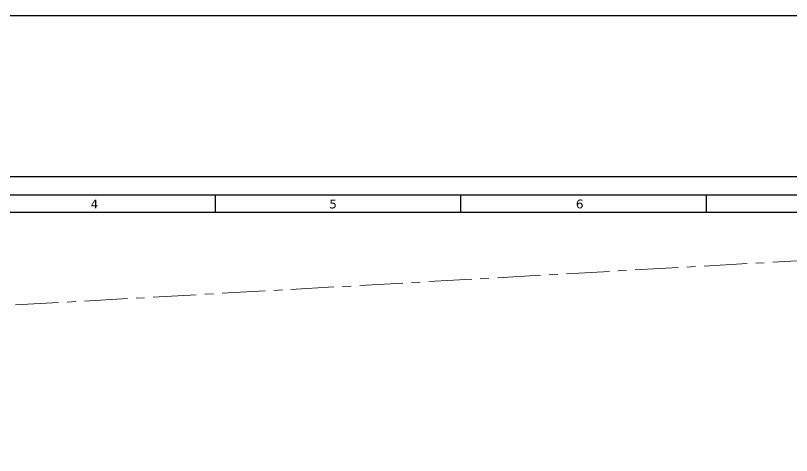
# Model space of a CAD drawing. Extents: x 1878645 to 3043969, y -1160829 to -603973.
# Drawn here: x 2108940 to 2143235, y -643510 to -624080 of the extents above; entities that cross this region are included whole.
import ezdxf

# ---------------------------------------------------------------- set-up
doc = ezdxf.new("R2010")
doc.units = 0
doc.header["$LTSCALE"] = 100
doc.linetypes.add('Center', pattern=[50.8, 31.75, -6.35, 6.35, -6.35])
doc.layers.add('A-SITE-BDRY', color=6, linetype='Center', lineweight=70)
doc.layers.add('Dim', color=3, linetype='Continuous')
doc.styles.get("Standard").update_dxf_attribs({"font": 'verdana.ttf'})

msp = doc.modelspace()

# ---------------------------------------------------------------- linework, layer by layer
at = {"color": 35}
msp.add_line((2161508.29237, -631201.37704), (2073573.9923, -631201.37704), dxfattribs=at)
for p, q in [((2160702.1246, -632007.54481), (2074349.15362, -632007.54481)), ((2117758.18751, -632007.54481), (2117758.18751, -632782.70613)), ((2128610.44598, -632007.54481), (2128610.44598, -632782.70613)), ((2139462.70445, -632007.54481), (2139462.70445, -632782.70613)), ((2160702.1246, -632782.70613), (2075124.31494, -632782.70613))]:
    msp.add_line(p, q)
at = {"layer": 'A-SITE-BDRY', "lineweight": 5, "ltscale": 0.6}
msp.add_lwpolyline([(2088922.65551, -650012.93328), (2093724.9074, -637722.64885), (2157592.15637, -634116.2596), (2157391.32321, -646146.71592)], dxfattribs=at)
at = {"layer": 'Dim'}
msp.add_lwpolyline([(2068708.258, -624079.55158), (2460808.93685, -624079.55158), (2460808.93685, -699809.46868), (2068708.258, -699809.46868)], close=True, dxfattribs=at)

# ---------------------------------------------------------------- texts
for s, p in [('4', (2112258.09818, -632597.26059)), ('5', (2122804.39533, -632597.26059)), ('6', (2133704.20013, -632597.26059))]:
    msp.add_text(s, height=387.58066).set_placement(p)

doc.saveas('drawing.dxf')
